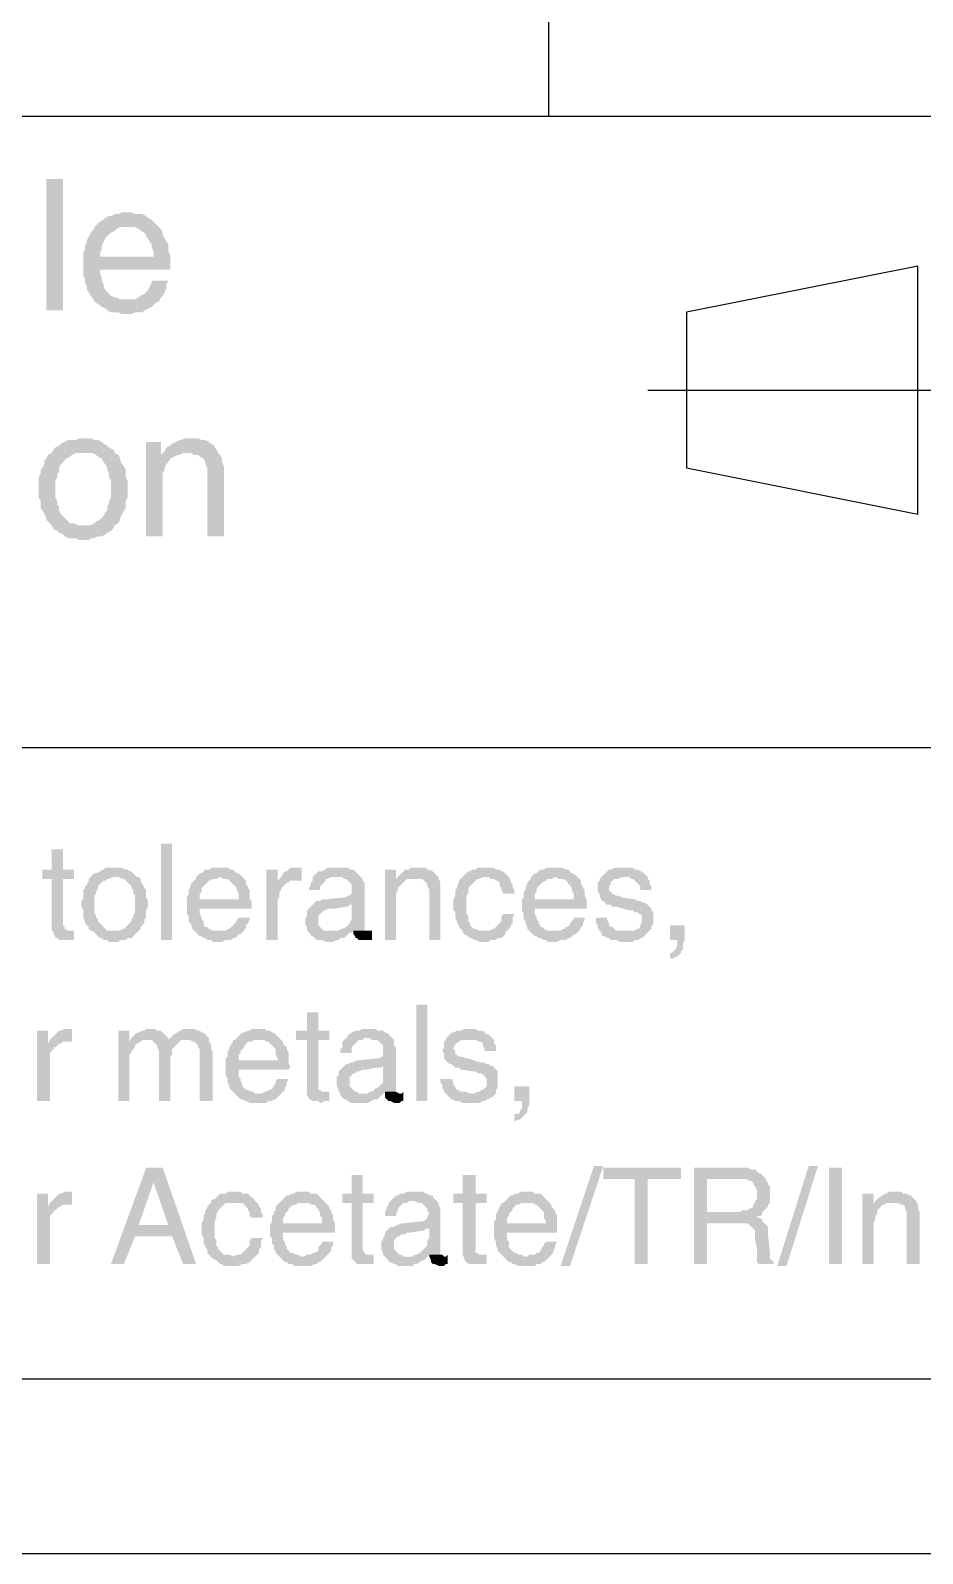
# Model space of a CAD drawing. Header units: millimetres. Extents: x 7018 to 13530, y 4187 to 5692.
# Drawn here: x 9701.94 to 9723.7, y 4524.92 to 4562.04 of the extents above; entities that cross this region are included whole.
import ezdxf

# ---------------------------------------------------------------- set-up
doc = ezdxf.new("R2010")
doc.units = ezdxf.units.MM

msp = doc.modelspace()

# ---------------------------------------------------------------- hatches: boundary and pattern name
at = {"transparency": 33554559}
for points in [[(9702.328, 4555.218), (9702.328, 4558.423), (9702.734, 4558.423), (9702.734, 4555.218)], [(9704.314, 4557.61), (9704.178, 4557.61), (9704.088, 4557.565), (9703.998, 4557.565), (9703.907, 4557.52), (9703.862, 4557.52), (9703.772, 4557.475), (9703.727, 4557.43), (9703.637, 4557.384), (9703.591, 4557.339), (9703.501, 4557.249), (9704.494, 4557.249), (9704.584, 4557.204), (9704.629, 4557.159), (9704.72, 4557.114), (9704.765, 4557.069), (9704.765, 4557.023), (9704.81, 4556.978), (9704.855, 4556.888), (9704.9, 4556.843), (9704.9, 4556.753), (9704.945, 4556.662), (9704.945, 4556.527), (9703.23, 4556.527), (9703.23, 4556.076), (9703.275, 4555.985), (9703.275, 4555.895), (9703.321, 4555.805), (9703.321, 4555.715), (9703.366, 4555.669), (9703.411, 4555.579), (9703.456, 4555.534), (9703.501, 4555.444), (9704.314, 4555.489), (9704.133, 4555.489), (9704.043, 4555.534), (9703.998, 4555.534), (9703.907, 4555.579), (9703.862, 4555.624), (9703.772, 4555.715), (9703.772, 4555.715), (9703.727, 4555.805), (9703.727, 4555.85), (9703.682, 4555.94), (9703.682, 4556.031), (9703.637, 4556.121), (9703.637, 4556.211), (9705.352, 4556.211), (9705.352, 4556.572), (9705.306, 4556.662), (9705.306, 4556.843), (9705.261, 4556.888), (9705.216, 4556.978), (9705.171, 4557.069), (9705.171, 4557.114), (9705.126, 4557.204), (9705.081, 4557.249), (9705.036, 4557.294), (9704.945, 4557.384), (9704.9, 4557.43), (9704.81, 4557.475), (9704.765, 4557.52), (9704.675, 4557.565), (9704.494, 4557.565), (9704.404, 4557.61)], [(9703.501, 4557.249), (9703.501, 4557.204), (9703.456, 4557.159), (9703.411, 4557.114), (9703.366, 4557.023), (9703.321, 4556.933), (9703.321, 4556.888), (9703.275, 4556.798), (9703.275, 4556.707), (9703.23, 4556.617), (9703.23, 4556.527), (9703.637, 4556.527), (9703.637, 4556.617), (9703.682, 4556.707), (9703.682, 4556.798), (9703.727, 4556.888), (9703.772, 4556.978), (9703.817, 4557.023), (9703.862, 4557.069), (9703.907, 4557.114), (9703.998, 4557.159), (9704.043, 4557.204), (9704.133, 4557.249), (9704.314, 4557.249)], [(9705.306, 4555.94), (9704.9, 4555.94), (9704.9, 4555.895), (9704.855, 4555.805), (9704.81, 4555.715), (9704.765, 4555.669), (9704.72, 4555.624), (9704.629, 4555.579), (9704.584, 4555.534), (9704.494, 4555.489), (9704.314, 4555.489), (9703.501, 4555.444), (9703.501, 4555.444), (9703.546, 4555.399), (9703.637, 4555.354), (9703.682, 4555.308), (9703.772, 4555.263), (9703.817, 4555.218), (9703.907, 4555.173), (9704.088, 4555.173), (9704.178, 4555.128), (9704.404, 4555.128), (9704.494, 4555.173), (9704.675, 4555.173), (9704.72, 4555.218), (9704.81, 4555.263), (9704.9, 4555.308), (9704.945, 4555.354), (9704.99, 4555.399), (9705.081, 4555.444), (9705.126, 4555.534), (9705.171, 4555.579), (9705.216, 4555.669), (9705.261, 4555.76), (9705.261, 4555.85)], [(9703.23, 4552.104), (9703.14, 4552.104), (9703.05, 4552.059), (9702.869, 4552.059), (9702.779, 4552.014), (9702.689, 4551.969), (9702.644, 4551.923), (9702.553, 4551.878), (9702.508, 4551.833), (9702.463, 4551.743), (9702.463, 4551.743), (9702.373, 4551.698), (9702.328, 4551.608), (9702.283, 4551.562), (9702.283, 4551.472), (9702.237, 4551.382), (9702.192, 4551.337), (9702.192, 4551.246), (9702.147, 4551.156), (9702.147, 4550.66), (9702.192, 4550.57), (9702.192, 4550.389), (9702.237, 4550.344), (9702.283, 4550.254), (9702.328, 4550.163), (9702.328, 4550.118), (9702.418, 4550.028), (9702.463, 4549.983), (9703.23, 4549.983), (9703.095, 4549.983), (9703.005, 4550.028), (9702.914, 4550.028), (9702.869, 4550.073), (9702.779, 4550.163), (9702.734, 4550.208), (9702.689, 4550.254), (9702.644, 4550.344), (9702.644, 4550.434), (9702.598, 4550.479), (9702.598, 4550.57), (9702.553, 4550.66), (9702.553, 4551.066), (9702.598, 4551.156), (9702.598, 4551.246), (9702.644, 4551.292), (9702.644, 4551.382), (9702.689, 4551.472), (9702.734, 4551.517), (9702.779, 4551.562), (9702.824, 4551.608), (9702.914, 4551.653), (9702.96, 4551.698), (9703.05, 4551.743), (9703.23, 4551.743), (9703.998, 4551.788), (9703.952, 4551.833), (9703.862, 4551.878), (9703.817, 4551.923), (9703.727, 4551.969), (9703.682, 4552.014), (9703.591, 4552.059), (9703.501, 4552.059), (9703.411, 4552.104), (9703.321, 4552.104)], [(9705.126, 4552.014), (9704.765, 4552.014), (9704.765, 4549.712), (9705.171, 4549.712), (9705.171, 4550.931), (9705.171, 4551.246), (9705.216, 4551.337), (9705.216, 4551.382), (9705.261, 4551.472), (9705.306, 4551.517), (9705.306, 4551.517), (9705.352, 4551.608), (9705.442, 4551.653), (9705.126, 4551.698)], [(9705.848, 4552.104), (9705.713, 4552.104), (9705.622, 4552.059), (9705.577, 4552.059), (9705.487, 4552.014), (9705.397, 4551.969), (9705.352, 4551.923), (9705.261, 4551.878), (9705.216, 4551.788), (9705.126, 4551.698), (9705.442, 4551.653), (9705.532, 4551.698), (9705.577, 4551.698), (9705.667, 4551.743), (9706.525, 4551.743), (9706.48, 4551.833), (9706.435, 4551.878), (9706.435, 4551.923), (9706.344, 4551.969), (9706.299, 4552.014), (9706.209, 4552.059), (9706.119, 4552.059), (9706.029, 4552.104), (9705.938, 4552.104)], [(9703.998, 4551.788), (9703.23, 4551.743), (9703.456, 4551.743), (9703.546, 4551.698), (9703.591, 4551.653), (9703.682, 4551.608), (9703.727, 4551.517), (9703.772, 4551.472), (9703.817, 4551.382), (9703.817, 4551.337), (9703.862, 4551.246), (9703.862, 4551.156), (9703.907, 4551.066), (9703.907, 4550.66), (9703.862, 4550.57), (9703.862, 4550.524), (9703.817, 4550.434), (9703.817, 4550.344), (9703.772, 4550.299), (9703.727, 4550.208), (9703.682, 4550.163), (9703.637, 4550.118), (9703.546, 4550.073), (9703.501, 4550.028), (9703.411, 4549.983), (9702.463, 4549.983), (9702.508, 4549.893), (9702.598, 4549.847), (9702.644, 4549.802), (9702.734, 4549.757), (9702.779, 4549.712), (9702.869, 4549.667), (9703.05, 4549.667), (9703.14, 4549.622), (9703.366, 4549.622), (9703.411, 4549.667), (9703.501, 4549.667), (9703.591, 4549.712), (9703.682, 4549.712), (9703.772, 4549.757), (9703.817, 4549.802), (9703.907, 4549.847), (9703.952, 4549.893), (9703.998, 4549.983), (9703.998, 4549.983), (9704.088, 4550.028), (9704.133, 4550.118), (9704.133, 4550.163), (9704.178, 4550.254), (9704.223, 4550.344), (9704.268, 4550.389), (9704.268, 4550.57), (9704.314, 4550.66), (9704.314, 4550.885), (9704.314, 4551.066), (9704.268, 4551.156), (9704.268, 4551.337), (9704.223, 4551.427), (9704.178, 4551.472), (9704.133, 4551.562), (9704.133, 4551.608), (9704.088, 4551.698), (9703.998, 4551.743)], [(9706.525, 4551.743), (9705.758, 4551.743), (9705.848, 4551.743), (9705.938, 4551.698), (9706.029, 4551.698), (9706.074, 4551.653), (9706.164, 4551.608), (9706.164, 4551.608), (9706.209, 4551.517), (9706.209, 4551.472), (9706.254, 4551.382), (9706.254, 4549.712), (9706.66, 4549.712), (9706.66, 4551.427), (9706.615, 4551.517), (9706.615, 4551.608), (9706.57, 4551.698)], [(9702.734, 4542.085), (9702.463, 4542.085), (9702.463, 4541.588), (9702.237, 4541.588), (9702.237, 4541.363), (9702.463, 4541.363), (9702.463, 4540.099), (9702.508, 4540.054), (9702.508, 4540.009), (9702.553, 4539.963), (9702.553, 4539.918), (9702.598, 4539.918), (9702.644, 4539.873), (9703.005, 4539.873), (9703.005, 4540.099), (9702.869, 4540.099), (9702.779, 4540.144), (9702.779, 4540.189), (9702.734, 4540.234), (9702.734, 4541.363), (9703.005, 4541.363), (9703.005, 4541.588), (9702.734, 4541.588)], [(9705.126, 4539.873), (9705.126, 4542.22), (9705.397, 4542.22), (9705.397, 4539.873)], [(9703.998, 4541.633), (9703.772, 4541.633), (9703.727, 4541.588), (9703.682, 4541.588), (9703.637, 4541.543), (9703.546, 4541.498), (9703.501, 4541.498), (9703.456, 4541.453), (9703.411, 4541.408), (9703.411, 4541.408), (9703.366, 4541.363), (9703.366, 4541.317), (9703.321, 4541.227), (9703.275, 4541.182), (9703.275, 4541.137), (9703.23, 4541.092), (9703.23, 4540.866), (9703.185, 4540.821), (9703.185, 4540.731), (9703.185, 4540.686), (9703.23, 4540.595), (9703.23, 4540.415), (9703.275, 4540.325), (9703.275, 4540.279), (9703.321, 4540.234), (9703.366, 4540.189), (9703.366, 4540.144), (9703.411, 4540.099), (9703.998, 4540.099), (9703.817, 4540.099), (9703.772, 4540.144), (9703.727, 4540.189), (9703.682, 4540.234), (9703.637, 4540.279), (9703.591, 4540.325), (9703.591, 4540.37), (9703.546, 4540.415), (9703.546, 4540.46), (9703.501, 4540.55), (9703.501, 4540.956), (9703.546, 4541.001), (9703.546, 4541.047), (9703.591, 4541.137), (9703.591, 4541.182), (9703.637, 4541.227), (9703.682, 4541.272), (9703.727, 4541.317), (9703.772, 4541.317), (9703.817, 4541.363), (9703.862, 4541.363), (9703.952, 4541.408), (9704.539, 4541.408), (9704.494, 4541.453), (9704.449, 4541.498), (9704.404, 4541.543), (9704.359, 4541.543), (9704.314, 4541.588), (9704.268, 4541.588), (9704.178, 4541.633), (9704.088, 4541.633)], [(9706.57, 4541.633), (9706.344, 4541.633), (9706.299, 4541.588), (9706.209, 4541.588), (9706.164, 4541.543), (9706.119, 4541.498), (9706.074, 4541.498), (9706.029, 4541.453), (9705.983, 4541.408), (9706.57, 4541.408), (9706.66, 4541.363), (9706.751, 4541.363), (9706.796, 4541.317), (9706.841, 4541.272), (9706.886, 4541.227), (9706.886, 4541.227), (9706.931, 4541.182), (9706.976, 4541.137), (9706.976, 4541.092), (9707.021, 4541.001), (9707.021, 4540.866), (9705.758, 4540.866), (9705.758, 4540.505), (9705.803, 4540.46), (9705.803, 4540.325), (9705.848, 4540.279), (9705.893, 4540.189), (9705.893, 4540.144), (9705.938, 4540.099), (9705.983, 4540.054), (9705.983, 4540.054), (9706.029, 4540.009), (9706.074, 4539.963), (9706.119, 4539.963), (9706.164, 4539.918), (9706.209, 4539.918), (9706.254, 4539.873), (9706.344, 4539.873), (9706.39, 4539.828), (9706.615, 4539.828), (9706.706, 4539.873), (9706.841, 4539.873), (9706.886, 4539.918), (9706.931, 4539.918), (9706.976, 4539.963), (9707.021, 4540.009), (9707.067, 4540.009), (9707.112, 4540.054), (9706.57, 4540.099), (9706.39, 4540.099), (9706.299, 4540.144), (9706.254, 4540.189), (9706.209, 4540.189), (9706.164, 4540.234), (9706.164, 4540.325), (9706.119, 4540.37), (9706.119, 4540.415), (9706.074, 4540.505), (9706.074, 4540.64), (9707.337, 4540.64), (9707.337, 4540.821), (9707.292, 4540.866), (9707.292, 4541.092), (9707.247, 4541.137), (9707.247, 4541.182), (9707.202, 4541.227), (9707.202, 4541.317), (9707.157, 4541.363), (9707.112, 4541.408), (9707.067, 4541.453), (9707.021, 4541.498), (9706.976, 4541.498), (9706.931, 4541.543), (9706.886, 4541.588), (9706.841, 4541.588), (9706.751, 4541.633), (9706.66, 4541.633)], [(9707.969, 4541.588), (9707.698, 4541.588), (9707.698, 4539.873), (9707.969, 4539.873), (9707.969, 4540.866), (9708.014, 4540.911), (9708.014, 4541.047), (9708.059, 4541.092), (9708.059, 4541.137), (9708.105, 4541.182), (9708.15, 4541.227), (9708.195, 4541.272), (9708.24, 4541.272), (9707.969, 4541.317)], [(9708.466, 4541.633), (9708.285, 4541.633), (9708.24, 4541.588), (9708.195, 4541.543), (9708.15, 4541.543), (9708.105, 4541.498), (9708.059, 4541.408), (9708.059, 4541.408), (9708.014, 4541.363), (9708.466, 4541.317), (9708.556, 4541.317), (9708.556, 4541.633), (9708.511, 4541.633)], [(9709.459, 4541.633), (9709.188, 4541.633), (9709.143, 4541.588), (9709.098, 4541.588), (9709.052, 4541.543), (9708.962, 4541.543), (9708.917, 4541.498), (9708.917, 4541.498), (9708.872, 4541.453), (9708.827, 4541.408), (9708.827, 4541.317), (9708.782, 4541.272), (9708.782, 4541.227), (9708.736, 4541.137), (9708.736, 4541.092), (9709.007, 4541.092), (9709.007, 4541.182), (9709.052, 4541.227), (9709.098, 4541.272), (9709.143, 4541.317), (9709.143, 4541.363), (9709.188, 4541.363), (9709.278, 4541.408), (9710, 4541.408), (9709.955, 4541.453), (9709.91, 4541.498), (9709.865, 4541.543), (9709.82, 4541.588), (9709.729, 4541.588), (9709.684, 4541.633), (9709.504, 4541.633)], [(9710.858, 4541.588), (9710.587, 4541.588), (9710.587, 4539.873), (9710.858, 4539.873), (9710.858, 4540.821), (9710.858, 4541.001), (9710.903, 4541.092), (9710.903, 4541.137), (9710.948, 4541.182), (9710.993, 4541.227), (9710.993, 4541.227), (9711.038, 4541.272), (9711.083, 4541.317), (9710.858, 4541.363)], [(9711.354, 4541.633), (9711.219, 4541.633), (9711.174, 4541.588), (9711.083, 4541.588), (9711.038, 4541.543), (9710.993, 4541.498), (9710.948, 4541.453), (9710.903, 4541.408), (9710.858, 4541.363), (9711.083, 4541.317), (9711.128, 4541.363), (9711.309, 4541.363), (9711.896, 4541.408), (9711.851, 4541.453), (9711.805, 4541.498), (9711.805, 4541.498), (9711.76, 4541.543), (9711.67, 4541.588), (9711.625, 4541.588), (9711.58, 4541.633), (9711.444, 4541.633)], [(9713.024, 4541.633), (9712.843, 4541.633), (9712.798, 4541.588), (9712.708, 4541.588), (9712.663, 4541.543), (9712.618, 4541.543), (9712.573, 4541.498), (9712.528, 4541.453), (9712.482, 4541.408), (9713.114, 4541.408), (9713.159, 4541.363), (9713.25, 4541.363), (9713.295, 4541.317), (9713.34, 4541.317), (9713.385, 4541.272), (9713.385, 4541.182), (9713.43, 4541.137), (9713.43, 4541.092), (9713.475, 4541.001), (9713.746, 4541.001), (9713.746, 4541.092), (9713.701, 4541.137), (9713.701, 4541.227), (9713.656, 4541.272), (9713.656, 4541.317), (9713.611, 4541.408), (9713.566, 4541.453), (9713.52, 4541.498), (9713.52, 4541.498), (9713.475, 4541.543), (9713.43, 4541.543), (9713.385, 4541.588), (9713.295, 4541.588), (9713.25, 4541.633), (9713.114, 4541.633)], [(9714.739, 4541.633), (9714.513, 4541.633), (9714.468, 4541.588), (9714.378, 4541.588), (9714.333, 4541.543), (9714.288, 4541.498), (9714.243, 4541.498), (9714.197, 4541.453), (9714.152, 4541.408), (9714.739, 4541.408), (9714.829, 4541.363), (9714.92, 4541.363), (9715.01, 4541.317), (9715.055, 4541.272), (9715.055, 4541.227), (9715.1, 4541.227), (9715.1, 4541.182), (9715.145, 4541.137), (9715.145, 4541.092), (9715.19, 4541.001), (9715.19, 4540.866), (9713.927, 4540.866), (9713.927, 4540.595), (9713.972, 4540.505), (9713.972, 4540.37), (9714.017, 4540.325), (9714.017, 4540.279), (9714.062, 4540.189), (9714.062, 4540.144), (9714.107, 4540.099), (9714.152, 4540.054), (9714.152, 4540.054), (9714.197, 4540.009), (9714.243, 4539.963), (9714.288, 4539.963), (9714.333, 4539.918), (9714.378, 4539.918), (9714.468, 4539.873), (9714.513, 4539.873), (9714.559, 4539.828), (9714.784, 4539.828), (9714.874, 4539.873), (9715.01, 4539.873), (9715.055, 4539.918), (9715.1, 4539.918), (9715.145, 4539.963), (9715.19, 4540.009), (9715.235, 4540.009), (9715.281, 4540.054), (9714.739, 4540.099), (9714.559, 4540.099), (9714.468, 4540.144), (9714.423, 4540.189), (9714.378, 4540.189), (9714.378, 4540.234), (9714.333, 4540.279), (9714.333, 4540.325), (9714.288, 4540.37), (9714.288, 4540.415), (9714.243, 4540.505), (9714.243, 4540.64), (9715.506, 4540.64), (9715.506, 4540.866), (9715.461, 4540.956), (9715.461, 4541.092), (9715.416, 4541.137), (9715.416, 4541.182), (9715.371, 4541.227), (9715.371, 4541.317), (9715.326, 4541.363), (9715.281, 4541.408), (9715.235, 4541.453), (9715.19, 4541.498), (9715.145, 4541.498), (9715.1, 4541.543), (9715.055, 4541.588), (9715.01, 4541.588), (9714.92, 4541.633), (9714.829, 4541.633)], [(9716.409, 4541.633), (9716.183, 4541.633), (9716.093, 4541.588), (9716.048, 4541.588), (9716.003, 4541.543), (9715.958, 4541.498), (9715.912, 4541.453), (9715.867, 4541.408), (9715.822, 4541.363), (9715.822, 4541.317), (9715.777, 4541.272), (9715.777, 4541.047), (9715.822, 4541.001), (9715.822, 4540.911), (9715.867, 4540.866), (9715.867, 4540.821), (9715.912, 4540.821), (9715.958, 4540.776), (9716.003, 4540.731), (9716.093, 4540.731), (9716.138, 4540.686), (9716.228, 4540.686), (9716.544, 4540.595), (9716.635, 4540.595), (9716.68, 4540.55), (9716.77, 4540.55), (9716.77, 4540.505), (9716.815, 4540.505), (9716.86, 4540.46), (9716.86, 4540.325), (9716.815, 4540.234), (9716.815, 4540.189), (9716.77, 4540.144), (9716.725, 4540.144), (9716.68, 4540.099), (9716.454, 4540.099), (9715.867, 4540.054), (9715.867, 4540.009), (9715.912, 4539.963), (9715.958, 4539.963), (9716.003, 4539.918), (9716.048, 4539.918), (9716.093, 4539.873), (9716.228, 4539.873), (9716.319, 4539.828), (9716.635, 4539.828), (9716.68, 4539.873), (9716.77, 4539.873), (9716.815, 4539.918), (9716.86, 4539.918), (9716.905, 4539.963), (9716.951, 4540.009), (9716.951, 4540.009), (9716.996, 4540.054), (9717.041, 4540.099), (9717.086, 4540.144), (9717.086, 4540.189), (9717.131, 4540.279), (9717.131, 4540.55), (9717.086, 4540.595), (9717.086, 4540.64), (9717.041, 4540.686), (9717.041, 4540.686), (9716.996, 4540.731), (9716.951, 4540.776), (9716.905, 4540.776), (9716.815, 4540.821), (9716.77, 4540.821), (9716.68, 4540.866), (9716.364, 4540.911), (9716.364, 4540.911), (9716.274, 4540.956), (9716.228, 4540.956), (9716.138, 4541.001), (9716.138, 4541.001), (9716.093, 4541.047), (9716.048, 4541.092), (9716.048, 4541.182), (9716.093, 4541.227), (9716.093, 4541.272), (9716.138, 4541.317), (9716.183, 4541.363), (9716.274, 4541.363), (9716.364, 4541.408), (9716.996, 4541.408), (9716.951, 4541.453), (9716.905, 4541.498), (9716.86, 4541.543), (9716.815, 4541.543), (9716.77, 4541.588), (9716.68, 4541.588), (9716.635, 4541.633), (9716.499, 4541.633)], [(9704.539, 4541.408), (9703.998, 4541.408), (9704.088, 4541.408), (9704.178, 4541.363), (9704.223, 4541.363), (9704.268, 4541.317), (9704.314, 4541.272), (9704.359, 4541.227), (9704.404, 4541.182), (9704.404, 4541.137), (9704.449, 4541.092), (9704.449, 4541.001), (9704.494, 4540.956), (9704.494, 4540.55), (9704.449, 4540.46), (9704.449, 4540.415), (9704.404, 4540.37), (9704.404, 4540.325), (9704.359, 4540.279), (9704.314, 4540.234), (9704.268, 4540.189), (9704.223, 4540.144), (9704.178, 4540.144), (9704.133, 4540.099), (9703.456, 4540.099), (9703.501, 4540.054), (9703.546, 4540.009), (9703.591, 4539.963), (9703.637, 4539.918), (9703.682, 4539.918), (9703.727, 4539.873), (9703.817, 4539.873), (9703.862, 4539.828), (9704.088, 4539.828), (9704.133, 4539.873), (9704.268, 4539.873), (9704.314, 4539.918), (9704.404, 4539.918), (9704.449, 4539.963), (9704.494, 4540.009), (9704.539, 4540.054), (9704.584, 4540.099), (9704.584, 4540.099), (9704.629, 4540.144), (9704.629, 4540.189), (9704.675, 4540.234), (9704.72, 4540.279), (9704.72, 4540.37), (9704.765, 4540.415), (9704.765, 4540.595), (9704.81, 4540.686), (9704.81, 4540.731), (9704.81, 4540.821), (9704.765, 4540.911), (9704.765, 4541.092), (9704.72, 4541.137), (9704.72, 4541.182), (9704.675, 4541.227), (9704.629, 4541.317), (9704.629, 4541.363), (9704.584, 4541.408)], [(9705.983, 4541.408), (9705.983, 4541.363), (9705.938, 4541.317), (9705.893, 4541.272), (9705.848, 4541.227), (9705.848, 4541.182), (9705.803, 4541.092), (9705.803, 4541.001), (9705.758, 4540.911), (9705.758, 4540.866), (9706.074, 4540.866), (9706.074, 4541.001), (9706.119, 4541.047), (9706.119, 4541.137), (9706.164, 4541.182), (9706.209, 4541.227), (9706.209, 4541.227), (9706.254, 4541.272), (9706.299, 4541.317), (9706.39, 4541.363), (9706.48, 4541.363), (9706.57, 4541.408)], [(9708.014, 4541.363), (9707.969, 4541.317), (9708.24, 4541.272), (9708.285, 4541.317), (9708.466, 4541.317)], [(9710, 4541.408), (9709.413, 4541.408), (9709.549, 4541.408), (9709.594, 4541.363), (9709.639, 4541.363), (9709.684, 4541.317), (9709.729, 4541.272), (9709.774, 4541.227), (9709.774, 4541.001), (9709.729, 4540.956), (9709.684, 4540.956), (9709.639, 4540.911), (9709.594, 4540.911), (9709.188, 4540.866), (9709.052, 4540.866), (9709.007, 4540.821), (9708.917, 4540.821), (9708.872, 4540.776), (9709.774, 4540.731), (9709.774, 4540.46), (9709.774, 4540.37), (9709.729, 4540.279), (9709.684, 4540.234), (9709.639, 4540.189), (9709.639, 4540.189), (9709.549, 4540.144), (9709.504, 4540.144), (9709.459, 4540.099), (9709.278, 4540.099), (9708.736, 4540.054), (9708.782, 4540.009), (9708.782, 4539.963), (9708.827, 4539.963), (9708.872, 4539.918), (9708.917, 4539.873), (9709.052, 4539.873), (9709.143, 4539.828), (9709.323, 4539.828), (9709.413, 4539.873), (9709.459, 4539.873), (9709.504, 4539.918), (9709.594, 4539.918), (9709.639, 4539.963), (9709.684, 4540.009), (9709.729, 4540.054), (9709.774, 4540.054), (9709.82, 4540.099), (9710.09, 4540.099), (9710.09, 4541.272), (9710.045, 4541.317), (9710.045, 4541.363)], [(9711.896, 4541.408), (9711.309, 4541.363), (9711.49, 4541.363), (9711.535, 4541.317), (9711.58, 4541.272), (9711.58, 4541.272), (9711.625, 4541.227), (9711.625, 4541.182), (9711.67, 4541.092), (9711.67, 4539.873), (9711.941, 4539.873), (9711.941, 4541.272), (9711.896, 4541.363)], [(9712.482, 4541.408), (9712.437, 4541.363), (9712.392, 4541.317), (9712.392, 4541.272), (9712.347, 4541.182), (9712.347, 4541.137), (9712.302, 4541.092), (9712.302, 4540.956), (9712.257, 4540.866), (9712.257, 4540.595), (9712.302, 4540.55), (9712.302, 4540.415), (9712.347, 4540.325), (9712.347, 4540.279), (9712.392, 4540.234), (9712.392, 4540.189), (9712.437, 4540.144), (9712.482, 4540.099), (9713.024, 4540.099), (9712.889, 4540.099), (9712.798, 4540.144), (9712.753, 4540.144), (9712.708, 4540.189), (9712.663, 4540.234), (9712.663, 4540.279), (9712.618, 4540.325), (9712.618, 4540.46), (9712.573, 4540.505), (9712.573, 4540.956), (9712.618, 4541.001), (9712.618, 4541.137), (9712.663, 4541.182), (9712.708, 4541.227), (9712.708, 4541.227), (9712.753, 4541.272), (9712.798, 4541.317), (9712.843, 4541.363), (9712.889, 4541.363), (9712.979, 4541.408), (9713.024, 4541.408)], [(9714.152, 4541.408), (9714.152, 4541.363), (9714.107, 4541.317), (9714.062, 4541.272), (9714.062, 4541.227), (9714.017, 4541.182), (9714.017, 4541.092), (9713.972, 4541.047), (9713.972, 4540.911), (9713.927, 4540.866), (9714.243, 4540.866), (9714.243, 4541.001), (9714.288, 4541.047), (9714.288, 4541.137), (9714.333, 4541.182), (9714.378, 4541.227), (9714.378, 4541.227), (9714.423, 4541.272), (9714.513, 4541.317), (9714.559, 4541.363), (9714.649, 4541.363), (9714.739, 4541.408)], [(9716.996, 4541.408), (9716.409, 4541.408), (9716.544, 4541.408), (9716.589, 4541.363), (9716.635, 4541.363), (9716.68, 4541.317), (9716.68, 4541.317), (9716.725, 4541.272), (9716.77, 4541.227), (9716.815, 4541.182), (9716.815, 4541.092), (9717.086, 4541.092), (9717.086, 4541.182), (9717.041, 4541.227), (9717.041, 4541.317), (9716.996, 4541.363)], [(9708.872, 4540.776), (9708.827, 4540.731), (9708.782, 4540.686), (9708.782, 4540.686), (9708.736, 4540.64), (9708.691, 4540.595), (9708.691, 4540.46), (9708.646, 4540.415), (9708.646, 4540.325), (9708.646, 4540.234), (9708.691, 4540.189), (9708.691, 4540.099), (9708.736, 4540.054), (9709.278, 4540.099), (9709.098, 4540.099), (9709.052, 4540.144), (9709.007, 4540.189), (9708.962, 4540.234), (9708.962, 4540.46), (9709.007, 4540.505), (9709.052, 4540.55), (9709.098, 4540.595), (9709.143, 4540.595), (9709.188, 4540.64), (9709.368, 4540.64), (9709.639, 4540.686), (9709.684, 4540.686), (9709.729, 4540.731), (9709.774, 4540.731)], [(9707.292, 4540.415), (9707.021, 4540.415), (9706.976, 4540.37), (9706.976, 4540.325), (9706.931, 4540.279), (9706.886, 4540.234), (9706.841, 4540.189), (9706.796, 4540.144), (9706.751, 4540.144), (9706.706, 4540.099), (9706.57, 4540.099), (9707.112, 4540.054), (9707.157, 4540.099), (9707.202, 4540.189), (9707.202, 4540.234), (9707.247, 4540.279), (9707.292, 4540.37)], [(9713.746, 4540.505), (9713.475, 4540.505), (9713.43, 4540.46), (9713.43, 4540.325), (9713.385, 4540.279), (9713.34, 4540.234), (9713.295, 4540.189), (9713.25, 4540.144), (9713.205, 4540.144), (9713.159, 4540.099), (9712.482, 4540.099), (9712.482, 4540.054), (9712.528, 4540.009), (9712.618, 4539.963), (9712.663, 4539.918), (9712.708, 4539.918), (9712.753, 4539.873), (9712.798, 4539.873), (9712.889, 4539.828), (9713.114, 4539.828), (9713.159, 4539.873), (9713.295, 4539.873), (9713.34, 4539.918), (9713.43, 4539.918), (9713.475, 4539.963), (9713.52, 4540.009), (9713.52, 4540.054), (9713.566, 4540.099), (9713.611, 4540.144), (9713.656, 4540.189), (9713.656, 4540.234), (9713.701, 4540.279), (9713.701, 4540.415)], [(9715.461, 4540.415), (9715.19, 4540.415), (9715.19, 4540.37), (9715.145, 4540.325), (9715.1, 4540.279), (9715.1, 4540.234), (9715.01, 4540.189), (9714.965, 4540.144), (9714.92, 4540.144), (9714.874, 4540.099), (9714.739, 4540.099), (9715.281, 4540.054), (9715.326, 4540.099), (9715.371, 4540.189), (9715.416, 4540.234), (9715.416, 4540.279), (9715.461, 4540.37)], [(9716.003, 4540.415), (9715.732, 4540.415), (9715.732, 4540.279), (9715.777, 4540.234), (9715.777, 4540.189), (9715.822, 4540.099), (9715.867, 4540.054), (9716.454, 4540.099), (9716.228, 4540.099), (9716.183, 4540.144), (9716.138, 4540.189), (9716.093, 4540.189), (9716.048, 4540.234), (9716.048, 4540.279), (9716.003, 4540.37)], [(9710.271, 4540.099), (9710.181, 4540.099), (9709.82, 4540.054), (9709.82, 4540.009), (9709.865, 4539.963), (9709.865, 4539.918), (9709.91, 4539.918), (9709.955, 4539.873), (9710.271, 4539.873)], [(9710.09, 4540.099), (9709.82, 4540.099), (9709.82, 4540.054), (9710.181, 4540.099), (9710.181, 4540.099)], [(9717.898, 4540.234), (9717.537, 4540.234), (9717.537, 4539.873), (9717.718, 4539.873), (9717.718, 4539.738), (9717.673, 4539.648), (9717.627, 4539.602), (9717.582, 4539.557), (9717.537, 4539.557), (9717.537, 4539.422), (9717.627, 4539.422), (9717.673, 4539.467), (9717.718, 4539.467), (9717.763, 4539.512), (9717.808, 4539.557), (9717.808, 4539.602), (9717.853, 4539.648), (9717.853, 4539.783), (9717.898, 4539.873), (9717.898, 4539.963)], [(9711.354, 4535.947), (9711.354, 4538.294), (9711.625, 4538.294), (9711.625, 4535.947)], [(9708.962, 4538.113), (9708.691, 4538.113), (9708.691, 4537.662), (9708.421, 4537.662), (9708.421, 4537.436), (9708.691, 4537.436), (9708.691, 4536.082), (9708.736, 4536.037), (9708.736, 4535.992), (9708.782, 4535.992), (9708.827, 4535.947), (9708.962, 4535.947), (9709.007, 4535.902), (9709.052, 4535.902), (9709.098, 4535.947), (9709.233, 4535.947), (9709.233, 4536.172), (9709.052, 4536.172), (9709.007, 4536.217), (9708.962, 4536.217), (9708.962, 4537.436), (9709.233, 4537.436), (9709.233, 4537.662), (9708.962, 4537.662)], [(9702.373, 4537.662), (9702.102, 4537.662), (9702.102, 4535.947), (9702.418, 4535.947), (9702.418, 4537.12), (9702.463, 4537.165), (9702.508, 4537.21), (9702.508, 4537.256), (9702.553, 4537.256), (9702.598, 4537.301), (9702.644, 4537.346), (9702.373, 4537.346)], [(9702.418, 4537.436), (9702.373, 4537.346), (9702.689, 4537.346), (9702.734, 4537.391), (9702.869, 4537.391)], [(9702.869, 4537.707), (9702.779, 4537.707), (9702.689, 4537.662), (9702.644, 4537.662), (9702.598, 4537.617), (9702.553, 4537.571), (9702.508, 4537.526), (9702.463, 4537.481), (9702.463, 4537.481), (9702.418, 4537.436), (9702.869, 4537.391), (9702.96, 4537.391), (9702.96, 4537.707), (9702.914, 4537.707)], [(9704.359, 4537.662), (9704.088, 4537.662), (9704.088, 4535.947), (9704.359, 4535.947), (9704.359, 4537.075), (9704.404, 4537.12), (9704.404, 4537.165), (9704.449, 4537.21), (9704.494, 4537.256), (9704.494, 4537.301), (9704.539, 4537.346), (9704.629, 4537.391), (9704.359, 4537.391)], [(9704.855, 4537.707), (9704.765, 4537.707), (9704.72, 4537.662), (9704.675, 4537.662), (9704.584, 4537.617), (9704.539, 4537.617), (9704.494, 4537.571), (9704.449, 4537.526), (9704.404, 4537.481), (9704.359, 4537.391), (9704.629, 4537.391), (9704.675, 4537.436), (9704.81, 4537.436), (9705.306, 4537.481), (9705.261, 4537.526), (9705.216, 4537.571), (9705.216, 4537.571), (9705.171, 4537.617), (9705.126, 4537.662), (9705.036, 4537.662), (9704.99, 4537.707), (9704.945, 4537.707)], [(9705.803, 4537.707), (9705.667, 4537.707), (9705.622, 4537.662), (9705.577, 4537.662), (9705.532, 4537.617), (9705.442, 4537.571), (9705.397, 4537.526), (9705.352, 4537.481), (9705.306, 4537.436), (9704.9, 4537.436), (9704.945, 4537.391), (9704.99, 4537.346), (9704.99, 4537.346), (9705.036, 4537.301), (9705.036, 4537.256), (9705.081, 4537.165), (9705.081, 4535.947), (9705.352, 4535.947), (9705.352, 4537.03), (9705.397, 4537.075), (9705.397, 4537.21), (9705.442, 4537.256), (9705.487, 4537.301), (9705.487, 4537.301), (9705.532, 4537.346), (9705.577, 4537.391), (9705.622, 4537.436), (9705.758, 4537.436), (9706.299, 4537.481), (9706.254, 4537.526), (9706.209, 4537.571), (9706.209, 4537.571), (9706.164, 4537.617), (9706.119, 4537.617), (9706.074, 4537.662), (9706.029, 4537.662), (9705.938, 4537.707), (9705.893, 4537.707)], [(9706.299, 4537.481), (9705.758, 4537.436), (9705.848, 4537.436), (9705.893, 4537.391), (9705.938, 4537.391), (9705.983, 4537.346), (9706.029, 4537.301), (9706.029, 4537.256), (9706.074, 4537.21), (9706.074, 4535.947), (9706.39, 4535.947), (9706.39, 4537.165), (9706.344, 4537.21), (9706.344, 4537.346), (9706.299, 4537.391)], [(9707.518, 4537.707), (9707.337, 4537.707), (9707.292, 4537.662), (9707.247, 4537.662), (9707.157, 4537.617), (9707.112, 4537.617), (9707.067, 4537.571), (9707.021, 4537.526), (9706.976, 4537.481), (9706.931, 4537.436), (9707.653, 4537.436), (9707.698, 4537.391), (9707.744, 4537.391), (9707.789, 4537.346), (9707.834, 4537.301), (9707.834, 4537.301), (9707.879, 4537.256), (9707.924, 4537.21), (9707.924, 4537.075), (9707.969, 4536.985), (9707.969, 4536.94), (9707.021, 4536.94), (9706.706, 4536.894), (9706.706, 4536.579), (9706.751, 4536.488), (9706.751, 4536.398), (9706.796, 4536.308), (9706.796, 4536.263), (9706.841, 4536.217), (9706.886, 4536.172), (9706.931, 4536.127), (9706.931, 4536.127), (9706.976, 4536.082), (9707.021, 4536.037), (9707.067, 4535.992), (9707.112, 4535.992), (9707.157, 4535.947), (9707.202, 4535.947), (9707.292, 4535.902), (9707.698, 4535.902), (9707.744, 4535.947), (9707.834, 4535.947), (9707.879, 4535.992), (9707.924, 4535.992), (9707.969, 4536.037), (9708.014, 4536.082), (9708.059, 4536.127), (9707.428, 4536.127), (9707.382, 4536.172), (9707.337, 4536.172), (9707.247, 4536.217), (9707.202, 4536.217), (9707.157, 4536.263), (9707.112, 4536.308), (9707.112, 4536.353), (9707.067, 4536.443), (9707.067, 4536.488), (9707.021, 4536.533), (9707.021, 4536.714), (9708.24, 4536.714), (9708.285, 4536.804), (9708.24, 4536.849), (9708.24, 4537.12), (9708.195, 4537.21), (9708.195, 4537.256), (9708.15, 4537.301), (9708.105, 4537.346), (9708.105, 4537.391), (9708.059, 4537.436), (9708.014, 4537.481), (9707.969, 4537.526), (9707.924, 4537.571), (9707.879, 4537.617), (9707.834, 4537.617), (9707.789, 4537.662), (9707.698, 4537.662), (9707.653, 4537.707), (9707.563, 4537.707)], [(9706.931, 4537.436), (9706.886, 4537.436), (9706.886, 4537.391), (9706.841, 4537.346), (9706.796, 4537.256), (9706.796, 4537.21), (9706.751, 4537.165), (9706.751, 4537.03), (9706.706, 4536.985), (9706.706, 4536.894), (9707.021, 4536.94), (9707.021, 4537.075), (9707.067, 4537.12), (9707.067, 4537.165), (9707.112, 4537.21), (9707.157, 4537.256), (9707.157, 4537.301), (9707.202, 4537.346), (9707.247, 4537.391), (9707.337, 4537.391), (9707.382, 4537.436), (9707.518, 4537.436)], [(9710.226, 4537.707), (9710.045, 4537.707), (9709.955, 4537.662), (9709.865, 4537.662), (9709.774, 4537.617), (9709.729, 4537.571), (9709.684, 4537.571), (9709.684, 4537.526), (9709.639, 4537.481), (9709.594, 4537.436), (9709.549, 4537.391), (9709.549, 4537.256), (9709.504, 4537.21), (9709.504, 4537.12), (9709.774, 4537.12), (9709.774, 4537.256), (9709.82, 4537.301), (9709.865, 4537.346), (9709.91, 4537.391), (9709.91, 4537.391), (9709.955, 4537.436), (9710.045, 4537.436), (9710.09, 4537.481), (9710.767, 4537.481), (9710.722, 4537.526), (9710.677, 4537.571), (9710.632, 4537.617), (9710.587, 4537.617), (9710.542, 4537.662), (9710.406, 4537.662), (9710.361, 4537.707), (9710.271, 4537.707)], [(9710.767, 4537.481), (9710.181, 4537.481), (9710.226, 4537.481), (9710.271, 4537.436), (9710.406, 4537.436), (9710.451, 4537.391), (9710.497, 4537.346), (9710.542, 4537.301), (9710.542, 4537.165), (9710.542, 4537.03), (9710.497, 4537.03), (9710.451, 4536.985), (9710.361, 4536.985), (9709.955, 4536.94), (9709.91, 4536.94), (9709.82, 4536.894), (9709.774, 4536.894), (9709.684, 4536.849), (9709.639, 4536.849), (9710.542, 4536.804), (9710.542, 4536.533), (9710.542, 4536.398), (9710.497, 4536.353), (9710.451, 4536.308), (9710.406, 4536.263), (9710.361, 4536.263), (9710.316, 4536.217), (9710.271, 4536.172), (9710.226, 4536.172), (9710.136, 4536.127), (9709.504, 4536.127), (9709.504, 4536.082), (9709.549, 4536.037), (9709.594, 4535.992), (9709.639, 4535.992), (9709.684, 4535.947), (9709.774, 4535.902), (9710.181, 4535.902), (9710.226, 4535.947), (9710.271, 4535.947), (9710.316, 4535.992), (9710.406, 4535.992), (9710.451, 4536.037), (9710.497, 4536.082), (9710.542, 4536.127), (9710.587, 4536.172), (9710.858, 4536.172), (9710.858, 4537.256), (9710.813, 4537.301), (9710.813, 4537.436)], [(9712.663, 4537.707), (9712.528, 4537.707), (9712.437, 4537.662), (9712.347, 4537.662), (9712.257, 4537.617), (9712.212, 4537.617), (9712.166, 4537.571), (9712.121, 4537.526), (9712.076, 4537.481), (9712.076, 4537.436), (9712.031, 4537.391), (9712.031, 4537.256), (9711.986, 4537.165), (9712.031, 4537.12), (9712.031, 4536.985), (9712.076, 4536.94), (9712.121, 4536.894), (9712.166, 4536.849), (9712.212, 4536.849), (9712.257, 4536.804), (9712.302, 4536.759), (9712.392, 4536.759), (9712.437, 4536.714), (9712.753, 4536.669), (9712.798, 4536.669), (9712.843, 4536.624), (9712.934, 4536.624), (9712.979, 4536.579), (9713.024, 4536.579), (9713.024, 4536.533), (9713.069, 4536.488), (9713.069, 4536.308), (9713.024, 4536.263), (9712.979, 4536.217), (9712.934, 4536.217), (9712.889, 4536.172), (9712.843, 4536.172), (9712.753, 4536.127), (9712.076, 4536.127), (9712.121, 4536.082), (9712.166, 4536.037), (9712.166, 4536.037), (9712.212, 4535.992), (9712.302, 4535.947), (9712.392, 4535.947), (9712.482, 4535.902), (9712.889, 4535.902), (9712.979, 4535.947), (9713.024, 4535.947), (9713.069, 4535.992), (9713.114, 4535.992), (9713.159, 4536.037), (9713.205, 4536.037), (9713.25, 4536.082), (9713.295, 4536.127), (9713.295, 4536.217), (9713.34, 4536.263), (9713.34, 4536.443), (9713.34, 4536.669), (9713.295, 4536.714), (9713.25, 4536.759), (9713.25, 4536.759), (9713.205, 4536.804), (9713.159, 4536.804), (9713.114, 4536.849), (9713.069, 4536.849), (9712.979, 4536.894), (9712.889, 4536.894), (9712.618, 4536.985), (9712.573, 4536.985), (9712.482, 4537.03), (9712.392, 4537.03), (9712.347, 4537.075), (9712.302, 4537.075), (9712.302, 4537.165), (9712.257, 4537.21), (9712.257, 4537.256), (9712.302, 4537.301), (9712.302, 4537.346), (9712.392, 4537.391), (9712.392, 4537.391), (9712.437, 4537.436), (9712.663, 4537.436), (9713.205, 4537.481), (9713.159, 4537.526), (9713.114, 4537.571), (9713.069, 4537.571), (9713.024, 4537.617), (9712.979, 4537.662), (9712.843, 4537.662), (9712.798, 4537.707), (9712.708, 4537.707)], [(9713.205, 4537.481), (9712.663, 4537.436), (9712.798, 4537.436), (9712.889, 4537.391), (9712.934, 4537.391), (9712.979, 4537.346), (9712.979, 4537.301), (9713.024, 4537.21), (9713.024, 4537.165), (9713.295, 4537.165), (9713.295, 4537.301), (9713.25, 4537.346), (9713.25, 4537.436)], [(9709.639, 4536.849), (9709.594, 4536.804), (9709.549, 4536.759), (9709.549, 4536.759), (9709.504, 4536.714), (9709.459, 4536.669), (9709.459, 4536.579), (9709.413, 4536.533), (9709.413, 4536.308), (9709.459, 4536.217), (9709.459, 4536.172), (9709.504, 4536.127), (9710, 4536.127), (9709.955, 4536.127), (9709.91, 4536.172), (9709.865, 4536.172), (9709.82, 4536.217), (9709.774, 4536.263), (9709.729, 4536.308), (9709.729, 4536.443), (9709.729, 4536.533), (9709.774, 4536.579), (9709.82, 4536.624), (9709.865, 4536.624), (9709.91, 4536.669), (9709.955, 4536.669), (9710.045, 4536.714), (9710.136, 4536.714), (9710.361, 4536.759), (9710.497, 4536.759), (9710.542, 4536.804)], [(9708.24, 4536.488), (9707.969, 4536.488), (9707.924, 4536.443), (9707.924, 4536.398), (9707.879, 4536.308), (9707.834, 4536.263), (9707.789, 4536.217), (9707.744, 4536.217), (9707.698, 4536.172), (9707.653, 4536.172), (9707.563, 4536.127), (9707.518, 4536.127), (9708.059, 4536.127), (9708.105, 4536.172), (9708.15, 4536.217), (9708.15, 4536.263), (9708.195, 4536.353), (9708.195, 4536.398)], [(9712.212, 4536.488), (9711.941, 4536.488), (9711.941, 4536.398), (9711.986, 4536.353), (9711.986, 4536.263), (9712.031, 4536.217), (9712.031, 4536.172), (9712.076, 4536.127), (9712.663, 4536.127), (9712.573, 4536.172), (9712.437, 4536.172), (9712.392, 4536.217), (9712.347, 4536.217), (9712.302, 4536.263), (9712.302, 4536.308), (9712.257, 4536.353), (9712.257, 4536.398)], [(9714.107, 4536.308), (9713.746, 4536.308), (9713.746, 4535.947), (9713.927, 4535.947), (9713.927, 4535.766), (9713.882, 4535.721), (9713.882, 4535.676), (9713.836, 4535.631), (9713.746, 4535.631), (9713.746, 4535.45), (9713.746, 4535.45), (9713.836, 4535.495), (9713.882, 4535.495), (9713.927, 4535.541), (9713.972, 4535.586), (9714.017, 4535.631), (9714.062, 4535.676), (9714.062, 4535.766), (9714.107, 4535.856), (9714.107, 4535.992)], [(9711.038, 4536.172), (9710.993, 4536.127), (9710.587, 4536.127), (9710.587, 4536.037), (9710.632, 4535.992), (9710.632, 4535.992), (9710.677, 4535.947), (9710.722, 4535.947), (9710.813, 4535.902), (9710.948, 4535.902), (9710.993, 4535.947), (9711.038, 4535.947)], [(9710.858, 4536.172), (9710.587, 4536.172), (9710.587, 4536.127), (9710.948, 4536.127)], [(9705.171, 4534.322), (9704.765, 4534.322), (9703.907, 4531.975), (9704.223, 4531.975), (9704.494, 4532.652), (9705.397, 4532.652), (9704.584, 4532.923), (9704.945, 4533.961)], [(9705.171, 4534.322), (9704.945, 4533.961), (9705.306, 4532.923), (9704.584, 4532.923), (9705.397, 4532.652), (9705.667, 4531.975), (9705.983, 4531.975)], [(9710.045, 4534.141), (9709.774, 4534.141), (9709.774, 4533.69), (9709.549, 4533.69), (9709.549, 4533.464), (9709.774, 4533.464), (9709.774, 4532.11), (9709.82, 4532.065), (9709.865, 4532.02), (9709.865, 4532.02), (9709.91, 4531.975), (9710.316, 4531.975), (9710.316, 4532.201), (9710.136, 4532.201), (9710.09, 4532.246), (9710.09, 4532.246), (9710.045, 4532.336), (9710.045, 4533.464), (9710.316, 4533.464), (9710.316, 4533.69), (9710.045, 4533.69)], [(9712.798, 4534.141), (9712.482, 4534.141), (9712.482, 4533.69), (9712.257, 4533.69), (9712.257, 4533.464), (9712.482, 4533.464), (9712.482, 4532.201), (9712.528, 4532.11), (9712.528, 4532.065), (9712.573, 4532.02), (9712.573, 4532.02), (9712.618, 4531.975), (9713.069, 4531.975), (9713.069, 4532.201), (9712.889, 4532.201), (9712.843, 4532.246), (9712.798, 4532.246), (9712.798, 4533.464), (9713.069, 4533.464), (9713.069, 4533.69), (9712.798, 4533.69)], [(9715.912, 4534.367), (9715.1, 4531.93), (9714.874, 4531.93), (9715.687, 4534.367)], [(9717.808, 4534.322), (9715.912, 4534.322), (9715.912, 4534.051), (9716.68, 4534.051), (9716.68, 4531.975), (9716.996, 4531.975), (9716.996, 4534.051), (9717.808, 4534.051), (9717.808, 4534.187)], [(9719.207, 4534.322), (9718.124, 4534.322), (9718.124, 4531.975), (9718.44, 4531.975), (9718.44, 4532.968), (9719.207, 4532.968), (9719.794, 4533.013), (9719.794, 4533.058), (9719.704, 4533.103), (9719.658, 4533.103), (9719.658, 4533.148), (9719.749, 4533.148), (9719.794, 4533.194), (9719.794, 4533.239), (9718.44, 4533.239), (9718.44, 4534.051), (9719.884, 4534.051), (9719.839, 4534.096), (9719.794, 4534.141), (9719.749, 4534.187), (9719.704, 4534.187), (9719.658, 4534.232), (9719.613, 4534.277), (9719.523, 4534.277), (9719.433, 4534.322), (9719.297, 4534.322)], [(9721.148, 4534.367), (9720.381, 4531.93), (9720.155, 4531.93), (9720.922, 4534.367)], [(9721.419, 4531.975), (9721.419, 4534.322), (9721.735, 4534.322), (9721.735, 4531.975)], [(9702.869, 4533.735), (9702.779, 4533.735), (9702.689, 4533.69), (9702.644, 4533.69), (9702.598, 4533.645), (9702.553, 4533.6), (9702.508, 4533.555), (9702.463, 4533.51), (9702.463, 4533.51), (9702.418, 4533.464), (9702.869, 4533.419), (9702.96, 4533.419), (9702.96, 4533.735), (9702.914, 4533.735)], [(9706.886, 4533.735), (9706.751, 4533.735), (9706.706, 4533.69), (9706.57, 4533.69), (9706.525, 4533.645), (9706.48, 4533.6), (9706.435, 4533.555), (9706.39, 4533.555), (9706.344, 4533.51), (9706.344, 4533.464), (9707.112, 4533.464), (9707.157, 4533.419), (9707.202, 4533.374), (9707.247, 4533.329), (9707.247, 4533.284), (9707.292, 4533.239), (9707.292, 4533.148), (9707.337, 4533.103), (9707.608, 4533.103), (9707.608, 4533.194), (9707.563, 4533.239), (9707.563, 4533.329), (9707.518, 4533.374), (9707.518, 4533.419), (9707.473, 4533.464), (9707.428, 4533.51), (9707.382, 4533.555), (9707.382, 4533.6), (9707.337, 4533.6), (9707.292, 4533.645), (9707.247, 4533.69), (9707.112, 4533.69), (9707.067, 4533.735), (9706.976, 4533.735)], [(9708.601, 4533.735), (9708.421, 4533.735), (9708.375, 4533.69), (9708.33, 4533.69), (9708.24, 4533.645), (9708.195, 4533.645), (9708.15, 4533.6), (9708.105, 4533.555), (9708.059, 4533.51), (9708.014, 4533.464), (9708.736, 4533.464), (9708.782, 4533.419), (9708.872, 4533.419), (9708.917, 4533.374), (9708.917, 4533.329), (9708.962, 4533.329), (9708.962, 4533.284), (9709.007, 4533.239), (9709.007, 4533.148), (9709.052, 4533.103), (9709.052, 4532.968), (9708.105, 4532.968), (9707.789, 4532.923), (9707.789, 4532.652), (9707.834, 4532.607), (9707.834, 4532.472), (9707.879, 4532.426), (9707.879, 4532.336), (9707.924, 4532.291), (9707.924, 4532.246), (9707.969, 4532.201), (9708.014, 4532.156), (9708.014, 4532.156), (9708.059, 4532.11), (9708.105, 4532.065), (9708.15, 4532.02), (9708.195, 4532.02), (9708.24, 4531.975), (9708.33, 4531.975), (9708.375, 4531.93), (9708.782, 4531.93), (9708.872, 4531.975), (9708.917, 4531.975), (9708.962, 4532.02), (9709.007, 4532.02), (9709.052, 4532.065), (9709.098, 4532.11), (9709.143, 4532.156), (9708.556, 4532.156), (9708.466, 4532.201), (9708.421, 4532.201), (9708.33, 4532.246), (9708.285, 4532.246), (9708.24, 4532.291), (9708.24, 4532.336), (9708.195, 4532.336), (9708.195, 4532.381), (9708.15, 4532.472), (9708.15, 4532.517), (9708.105, 4532.562), (9708.105, 4532.742), (9709.368, 4532.742), (9709.368, 4532.968), (9709.323, 4533.058), (9709.323, 4533.148), (9709.278, 4533.239), (9709.278, 4533.284), (9709.233, 4533.329), (9709.233, 4533.374), (9709.188, 4533.419), (9709.143, 4533.464), (9709.098, 4533.51), (9709.052, 4533.555), (9709.007, 4533.6), (9708.962, 4533.645), (9708.917, 4533.69), (9708.782, 4533.69), (9708.736, 4533.735), (9708.691, 4533.735)], [(9711.309, 4533.735), (9711.128, 4533.735), (9711.038, 4533.69), (9710.948, 4533.69), (9710.903, 4533.645), (9710.858, 4533.645), (9710.813, 4533.6), (9710.767, 4533.555), (9710.722, 4533.51), (9710.677, 4533.464), (9710.677, 4533.419), (9710.632, 4533.374), (9710.632, 4533.329), (9710.587, 4533.239), (9710.587, 4533.148), (9710.858, 4533.148), (9710.858, 4533.194), (9710.903, 4533.284), (9710.903, 4533.329), (9710.948, 4533.374), (9710.993, 4533.419), (9710.993, 4533.419), (9711.038, 4533.464), (9711.128, 4533.464), (9711.174, 4533.51), (9711.851, 4533.51), (9711.805, 4533.555), (9711.76, 4533.6), (9711.76, 4533.645), (9711.67, 4533.645), (9711.625, 4533.69), (9711.58, 4533.69), (9711.535, 4533.735), (9711.399, 4533.735)], [(9714.062, 4533.735), (9713.882, 4533.735), (9713.836, 4533.69), (9713.746, 4533.69), (9713.701, 4533.645), (9713.656, 4533.645), (9713.611, 4533.6), (9713.566, 4533.555), (9713.52, 4533.51), (9713.475, 4533.464), (9714.197, 4533.464), (9714.243, 4533.419), (9714.288, 4533.419), (9714.333, 4533.374), (9714.378, 4533.329), (9714.378, 4533.329), (9714.423, 4533.284), (9714.468, 4533.239), (9714.468, 4533.103), (9714.513, 4533.013), (9714.513, 4532.968), (9713.566, 4532.968), (9713.25, 4532.923), (9713.25, 4532.607), (9713.295, 4532.517), (9713.295, 4532.426), (9713.34, 4532.336), (9713.34, 4532.291), (9713.385, 4532.246), (9713.43, 4532.201), (9713.475, 4532.156), (9713.475, 4532.156), (9713.52, 4532.11), (9713.566, 4532.065), (9713.611, 4532.02), (9713.656, 4532.02), (9713.701, 4531.975), (9713.746, 4531.975), (9713.836, 4531.93), (9714.243, 4531.93), (9714.288, 4531.975), (9714.378, 4531.975), (9714.423, 4532.02), (9714.468, 4532.02), (9714.513, 4532.065), (9714.559, 4532.11), (9714.604, 4532.156), (9713.972, 4532.156), (9713.927, 4532.201), (9713.836, 4532.201), (9713.791, 4532.246), (9713.746, 4532.246), (9713.701, 4532.291), (9713.656, 4532.336), (9713.656, 4532.336), (9713.611, 4532.381), (9713.611, 4532.517), (9713.566, 4532.562), (9713.566, 4532.742), (9714.784, 4532.742), (9714.784, 4533.148), (9714.739, 4533.239), (9714.739, 4533.284), (9714.694, 4533.329), (9714.649, 4533.374), (9714.649, 4533.419), (9714.604, 4533.464), (9714.559, 4533.51), (9714.513, 4533.555), (9714.468, 4533.6), (9714.423, 4533.645), (9714.378, 4533.69), (9714.243, 4533.69), (9714.197, 4533.735), (9714.107, 4533.735)], [(9719.884, 4534.051), (9719.207, 4534.051), (9719.388, 4534.051), (9719.478, 4534.006), (9719.523, 4534.006), (9719.568, 4533.961), (9719.568, 4533.916), (9719.613, 4533.871), (9719.658, 4533.78), (9719.658, 4533.645), (9719.658, 4533.555), (9719.613, 4533.51), (9719.613, 4533.464), (9719.568, 4533.419), (9719.568, 4533.374), (9719.523, 4533.329), (9719.478, 4533.329), (9719.433, 4533.284), (9719.297, 4533.284), (9719.252, 4533.239), (9718.44, 4533.239), (9719.794, 4533.239), (9719.839, 4533.284), (9719.884, 4533.329), (9719.929, 4533.374), (9719.929, 4533.419), (9719.974, 4533.464), (9719.974, 4533.871), (9719.929, 4533.916), (9719.929, 4533.961), (9719.884, 4534.006)], [(9723.043, 4533.735), (9722.863, 4533.735), (9722.818, 4533.69), (9722.773, 4533.69), (9722.727, 4533.645), (9722.637, 4533.6), (9722.592, 4533.555), (9722.547, 4533.51), (9722.502, 4533.419), (9722.773, 4533.419), (9722.818, 4533.464), (9722.953, 4533.464), (9723.54, 4533.51), (9723.495, 4533.555), (9723.45, 4533.6), (9723.45, 4533.6), (9723.404, 4533.645), (9723.359, 4533.645), (9723.314, 4533.69), (9723.224, 4533.69), (9723.179, 4533.735), (9723.088, 4533.735)], [(9702.373, 4533.69), (9702.102, 4533.69), (9702.102, 4531.975), (9702.418, 4531.975), (9702.418, 4533.148), (9702.463, 4533.194), (9702.508, 4533.239), (9702.508, 4533.284), (9702.553, 4533.284), (9702.598, 4533.329), (9702.644, 4533.374), (9702.373, 4533.374)], [(9702.418, 4533.464), (9702.373, 4533.374), (9702.689, 4533.374), (9702.734, 4533.419), (9702.869, 4533.419)], [(9706.344, 4533.464), (9706.299, 4533.419), (9706.254, 4533.374), (9706.254, 4533.329), (9706.209, 4533.284), (9706.209, 4533.239), (9706.164, 4533.148), (9706.164, 4533.058), (9706.119, 4532.968), (9706.119, 4532.697), (9706.164, 4532.607), (9706.164, 4532.472), (9706.209, 4532.426), (9706.209, 4532.381), (9706.254, 4532.336), (9706.254, 4532.246), (9706.299, 4532.201), (9706.344, 4532.156), (9706.886, 4532.156), (9706.796, 4532.201), (9706.66, 4532.201), (9706.615, 4532.246), (9706.57, 4532.291), (9706.525, 4532.336), (9706.525, 4532.381), (9706.48, 4532.426), (9706.48, 4532.562), (9706.435, 4532.607), (9706.435, 4533.013), (9706.48, 4533.103), (9706.48, 4533.194), (9706.525, 4533.284), (9706.57, 4533.329), (9706.57, 4533.329), (9706.615, 4533.374), (9706.66, 4533.419), (9706.706, 4533.464), (9706.886, 4533.464)], [(9708.014, 4533.464), (9708.014, 4533.464), (9707.969, 4533.419), (9707.924, 4533.374), (9707.924, 4533.284), (9707.879, 4533.239), (9707.879, 4533.194), (9707.834, 4533.148), (9707.834, 4533.013), (9707.789, 4532.923), (9708.105, 4532.968), (9708.105, 4533.103), (9708.15, 4533.148), (9708.15, 4533.194), (9708.195, 4533.239), (9708.24, 4533.284), (9708.24, 4533.329), (9708.285, 4533.374), (9708.375, 4533.419), (9708.421, 4533.419), (9708.466, 4533.464), (9708.601, 4533.464)], [(9711.851, 4533.51), (9711.264, 4533.51), (9711.309, 4533.51), (9711.399, 4533.464), (9711.49, 4533.464), (9711.535, 4533.419), (9711.58, 4533.374), (9711.625, 4533.329), (9711.625, 4533.284), (9711.67, 4533.194), (9711.67, 4533.194), (9711.625, 4533.148), (9711.625, 4533.103), (9711.58, 4533.058), (9711.535, 4533.013), (9711.444, 4533.013), (9711.038, 4532.968), (9710.993, 4532.968), (9710.903, 4532.923), (9710.858, 4532.923), (9710.813, 4532.878), (9710.722, 4532.878), (9711.67, 4532.833), (9711.67, 4532.607), (9711.625, 4532.562), (9711.625, 4532.426), (9711.58, 4532.381), (9711.535, 4532.336), (9711.49, 4532.291), (9711.49, 4532.291), (9711.444, 4532.246), (9711.354, 4532.201), (9711.309, 4532.201), (9711.264, 4532.156), (9710.587, 4532.156), (9710.632, 4532.11), (9710.677, 4532.065), (9710.677, 4532.02), (9710.722, 4532.02), (9710.813, 4531.975), (9710.858, 4531.975), (9710.903, 4531.93), (9711.264, 4531.93), (9711.309, 4531.975), (9711.354, 4531.975), (9711.444, 4532.02), (9711.49, 4532.065), (9711.535, 4532.065), (9711.58, 4532.11), (9711.625, 4532.156), (9711.67, 4532.201), (9711.986, 4532.201), (9711.941, 4532.201), (9711.941, 4533.329), (9711.896, 4533.419), (9711.896, 4533.464)], [(9713.475, 4533.464), (9713.43, 4533.464), (9713.43, 4533.419), (9713.385, 4533.374), (9713.34, 4533.284), (9713.34, 4533.239), (9713.295, 4533.194), (9713.295, 4533.058), (9713.25, 4533.013), (9713.25, 4532.923), (9713.566, 4532.968), (9713.566, 4533.103), (9713.611, 4533.148), (9713.611, 4533.194), (9713.656, 4533.239), (9713.701, 4533.284), (9713.701, 4533.329), (9713.746, 4533.374), (9713.791, 4533.419), (9713.836, 4533.419), (9713.927, 4533.464), (9714.062, 4533.464)], [(9722.502, 4533.69), (9722.231, 4533.69), (9722.231, 4531.975), (9722.502, 4531.975), (9722.502, 4532.878), (9722.502, 4532.968), (9722.547, 4533.058), (9722.547, 4533.148), (9722.592, 4533.194), (9722.592, 4533.284), (9722.637, 4533.329), (9722.637, 4533.329), (9722.682, 4533.374), (9722.727, 4533.419), (9722.502, 4533.419)], [(9723.54, 4533.51), (9722.953, 4533.464), (9723.088, 4533.464), (9723.179, 4533.419), (9723.224, 4533.419), (9723.269, 4533.374), (9723.269, 4533.329), (9723.314, 4533.239), (9723.314, 4531.975), (9723.63, 4531.975), (9723.63, 4533.239), (9723.585, 4533.329), (9723.585, 4533.419)], [(9719.794, 4533.013), (9719.207, 4532.968), (9719.433, 4532.968), (9719.478, 4532.923), (9719.523, 4532.878), (9719.523, 4532.878), (9719.568, 4532.833), (9719.613, 4532.787), (9719.613, 4532.562), (9719.658, 4532.381), (9719.658, 4532.11), (9719.658, 4532.02), (9719.704, 4531.975), (9720.065, 4531.975), (9720.065, 4532.02), (9720.019, 4532.065), (9719.974, 4532.11), (9719.974, 4532.246), (9719.929, 4532.697), (9719.929, 4532.878), (9719.884, 4532.923), (9719.839, 4532.968)], [(9707.608, 4532.607), (9707.337, 4532.607), (9707.292, 4532.562), (9707.292, 4532.426), (9707.247, 4532.381), (9707.202, 4532.336), (9707.157, 4532.291), (9707.112, 4532.246), (9707.067, 4532.201), (9706.976, 4532.201), (9706.886, 4532.156), (9706.344, 4532.156), (9706.39, 4532.11), (9706.48, 4532.065), (9706.525, 4532.02), (9706.57, 4531.975), (9706.615, 4531.975), (9706.66, 4531.93), (9707.021, 4531.93), (9707.112, 4531.975), (9707.202, 4531.975), (9707.292, 4532.02), (9707.337, 4532.065), (9707.382, 4532.11), (9707.382, 4532.11), (9707.428, 4532.156), (9707.473, 4532.201), (9707.518, 4532.246), (9707.518, 4532.336), (9707.563, 4532.381), (9707.563, 4532.517)], [(9710.722, 4532.878), (9710.677, 4532.833), (9710.632, 4532.787), (9710.632, 4532.787), (9710.587, 4532.742), (9710.587, 4532.697), (9710.542, 4532.607), (9710.542, 4532.562), (9710.497, 4532.517), (9710.497, 4532.336), (9710.542, 4532.246), (9710.542, 4532.201), (9710.587, 4532.156), (9711.128, 4532.156), (9711.038, 4532.156), (9710.993, 4532.201), (9710.948, 4532.201), (9710.903, 4532.246), (9710.858, 4532.291), (9710.813, 4532.336), (9710.813, 4532.472), (9710.813, 4532.562), (9710.858, 4532.607), (9710.903, 4532.652), (9710.948, 4532.652), (9710.993, 4532.697), (9711.083, 4532.697), (9711.128, 4532.742), (9711.219, 4532.742), (9711.49, 4532.787), (9711.535, 4532.787), (9711.58, 4532.833), (9711.67, 4532.833)], [(9709.323, 4532.517), (9709.052, 4532.517), (9709.052, 4532.472), (9709.007, 4532.426), (9708.962, 4532.381), (9708.962, 4532.291), (9708.872, 4532.246), (9708.827, 4532.246), (9708.782, 4532.201), (9708.691, 4532.201), (9708.601, 4532.156), (9709.143, 4532.156), (9709.188, 4532.201), (9709.233, 4532.246), (9709.278, 4532.291), (9709.278, 4532.381), (9709.323, 4532.426)], [(9714.784, 4532.517), (9714.513, 4532.517), (9714.468, 4532.472), (9714.468, 4532.426), (9714.423, 4532.381), (9714.378, 4532.291), (9714.333, 4532.246), (9714.288, 4532.246), (9714.243, 4532.201), (9714.107, 4532.201), (9714.062, 4532.156), (9714.604, 4532.156), (9714.649, 4532.201), (9714.694, 4532.246), (9714.694, 4532.291), (9714.739, 4532.381), (9714.739, 4532.426)], [(9712.121, 4532.201), (9712.076, 4532.156), (9711.67, 4532.156), (9711.715, 4532.065), (9711.715, 4532.02), (9711.715, 4532.02), (9711.76, 4531.975), (9711.805, 4531.975), (9711.896, 4531.93), (9712.031, 4531.93), (9712.076, 4531.975), (9712.121, 4531.975)], [(9711.986, 4532.201), (9711.67, 4532.201), (9711.67, 4532.156), (9712.031, 4532.156)]]:
    msp.add_hatch(color=256, dxfattribs=at).paths.add_polyline_path(points)

# ---------------------------------------------------------------- linework, layer by layer
for p, q in [((9714.573, 4815.918), (9714.573, 4559.957)), ((9374.469, 4529.177), (9783.725, 4529.177))]:
    msp.add_line(p, q)
for points in [[(9787.763, 4524.918), (9787.763, 4821.918), (9367.763, 4821.918), (9367.763, 4524.918)], [(9717.943, 4555.173), (9717.943, 4551.382), (9723.585, 4550.254), (9723.585, 4556.301)]]:
    msp.add_lwpolyline(points, close=True)
for points in [[(9387.287, 4559.957), (9783.725, 4559.957)], [(9716.996, 4553.277), (9735.861, 4553.277)], [(9387.287, 4544.567), (9736.357, 4544.567)]]:
    msp.add_lwpolyline(points)
msp.add_solid([(9705.306, 4537.481), (9704.81, 4537.436), (9705.306, 4537.436)], dxfattribs=at)

doc.saveas('drawing.dxf')
